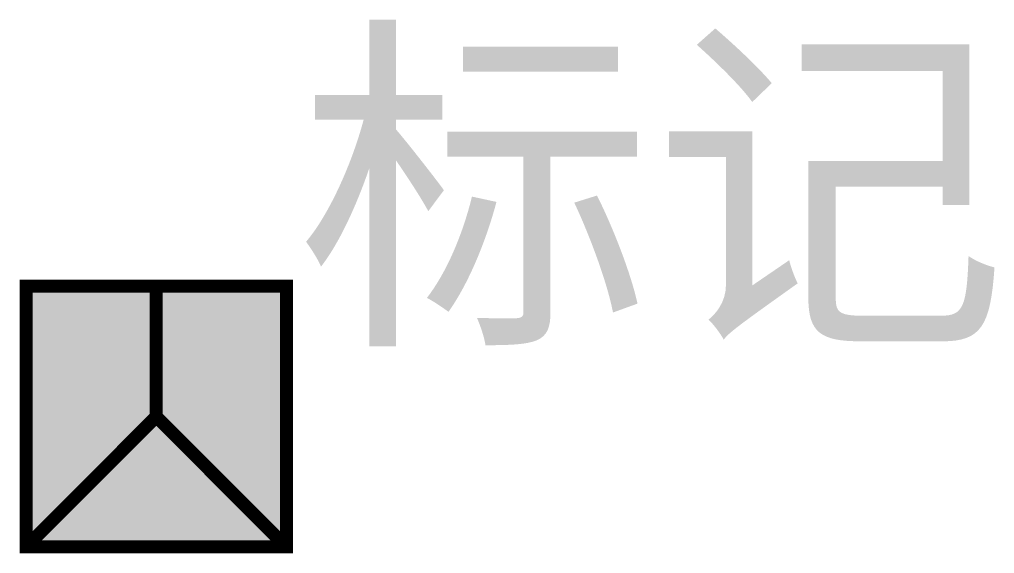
# Model space of a CAD drawing. Extents: x -1.05 to 6.44, y -1.05 to 3.05.
import ezdxf

# ---------------------------------------------------------------- set-up
doc = ezdxf.new("R2010")
doc.units = 0
doc.header["$MEASUREMENT"] = 0
doc.layers.get('0').update_dxf_attribs({"linetype": 'CONTINUOUS'})
doc.styles.get("Standard").update_dxf_attribs({"font": 'SimSun.ttf'})

msp = doc.modelspace()

# ---------------------------------------------------------------- hatches: boundary and pattern name
msp.add_hatch(color=255).paths.add_polyline_path([(-0.95, 0.95), (0.95, 0.95), (0.95, -0.95), (-0.95, -0.95)])

# ---------------------------------------------------------------- linework, layer by layer
at = {"color": 84, "const_width": 0.1}
msp.add_lwpolyline([(-1, -1), (-1, 1), (1, 1), (1, -1)], close=True, dxfattribs=at)
for points in [[(0, 1), (0, 0), (-1, -1)], [(0, 0), (1, -1)]]:
    msp.add_lwpolyline(points, dxfattribs=at)

# ---------------------------------------------------------------- texts
msp.add_attdef('标记', (1.0855, 0.7551), '标记', height=2)

doc.saveas('drawing.dxf')
